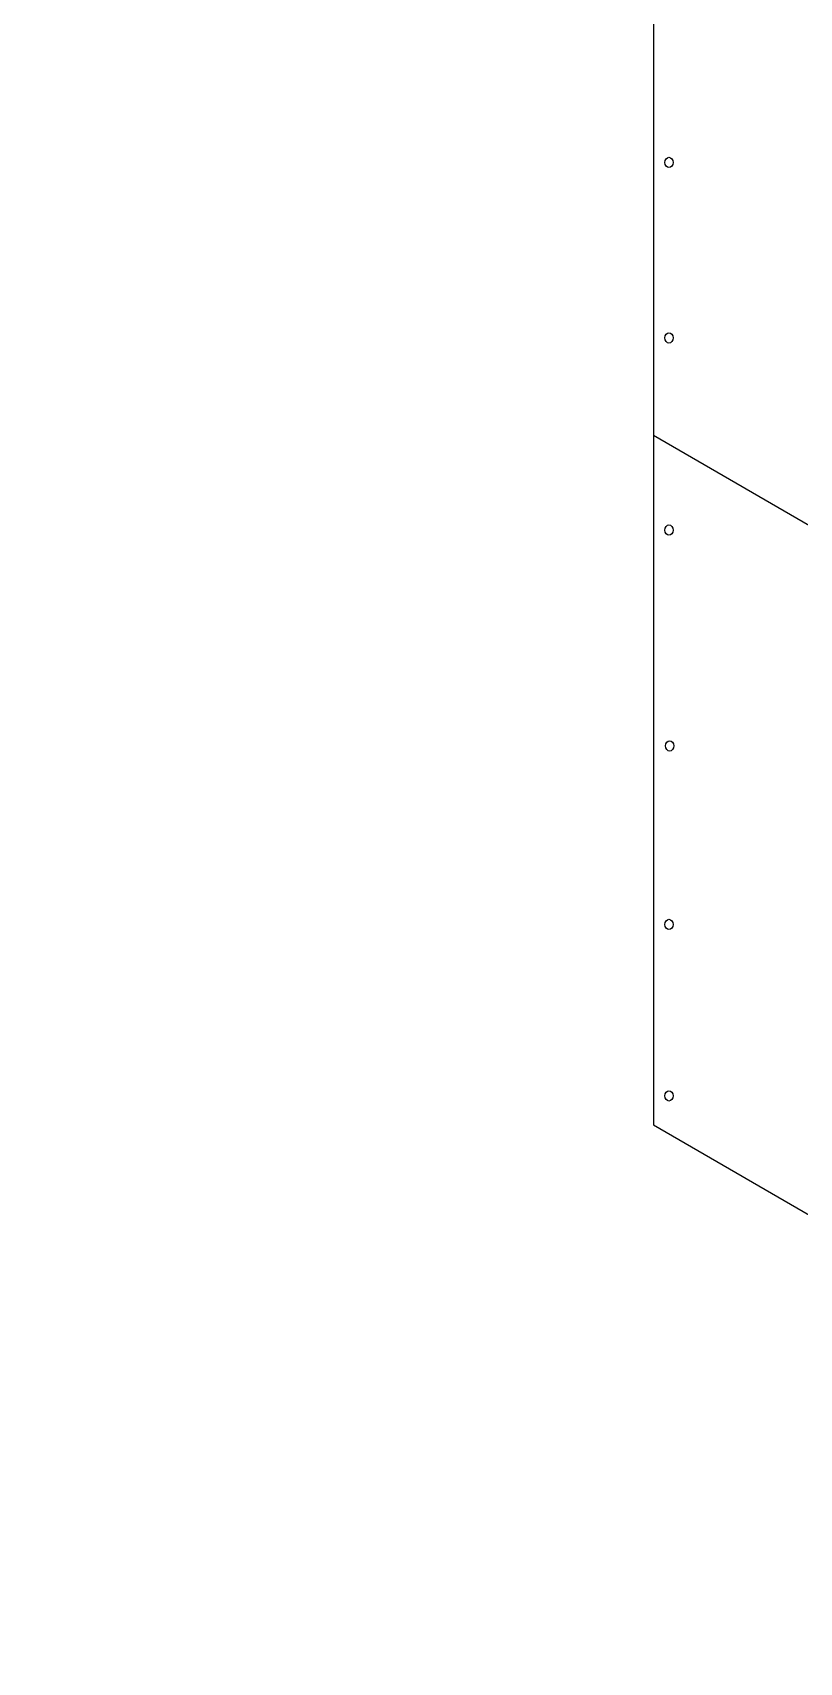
# Model space of a CAD drawing. Extents: x -1140 to 5605, y -816 to 2382.
# Drawn here: x 562 to 798, y 930 to 1431 of the extents above; entities that cross this region are included whole.
import ezdxf

# ---------------------------------------------------------------- set-up
doc = ezdxf.new("R2010")
doc.units = 0
doc.header["$MEASUREMENT"] = 0
doc.layers.add('G-ANNO-TTLB', color=7, linetype='Continuous', lineweight=0)
doc.layers.add('wall scratch', color=7, linetype='Continuous', lineweight=0)

# ---------------------------------------------------------------- blocks, each defined once
blk = doc.blocks.new('Block_45')
at = {"layer": 'wall scratch', "color": 18, "lineweight": 25, "true_color": 0x000000}
for points in [[(753.11, 1517.72)], [(753.11, 1095.36)]]:
    blk.add_lwpolyline(points, dxfattribs=at)
blk = doc.blocks.new('Block_46')
at = {"layer": 'wall scratch', "color": 18, "lineweight": 25, "true_color": 0x000000}
for points in [[(753.11, 1095.36)], [(1021.98, 939.7)]]:
    blk.add_lwpolyline(points, dxfattribs=at)
blk = doc.blocks.new('Block_48')
at = {"layer": 'wall scratch', "color": 18, "lineweight": 25, "true_color": 0x000000}
for centre in [(757.48, 1391.21), (757.48, 1337.2), (757.48, 1278.09), (757.69, 1211.64), (757.48, 1156.69), (757.48, 1103.94)]:
    blk.add_ellipse(centre, major_axis=(0, 1.59), ratio=0.812499, dxfattribs=at)

msp = doc.modelspace()

# ---------------------------------------------------------------- hatches: boundary and pattern name
at = {"layer": 'G-ANNO-TTLB', "true_color": 0xff00ff, "transparency": 33554687}
h = msp.add_hatch(color=6, dxfattribs=at)
edge = h.paths.add_edge_path()
edge.add_spline(control_points=[(1815.43, -731.7), (1815.43, -731.7), (-1114.08, -731.7), (-1114.08, -731.7), (-1114.08, -731.7), (-1114.08, 1725.3), (-1114.08, 1725.3), (-1114.08, 1725.3), (1815.43, 1725.3), (1815.43, 1725.3), (1815.43, 1725.3), (1815.43, -731.7), (1815.43, -731.7)], knot_values=[0, 0, 0, 0, 1, 1, 1, 2, 2, 2, 3, 3, 3, 4, 4, 4, 4], degree=3, periodic=0)
edge = h.paths.add_edge_path()
edge.add_spline(control_points=[(-1105.08, 1716.3), (-1105.08, 1716.3), (-1105.08, -722.7), (-1105.08, -722.7), (-1105.08, -722.7), (1806.43, -722.7), (1806.43, -722.7), (1806.43, -722.7), (1806.43, 1716.3), (1806.43, 1716.3), (1806.43, 1716.3), (-1105.08, 1716.3), (-1105.08, 1716.3)], knot_values=[0, 0, 0, 0, 1, 1, 1, 2, 2, 2, 3, 3, 3, 4, 4, 4, 4], degree=3, periodic=0)
edge.add_line((-1105.08, 1716.3), (-1105.08, 1716.3))

# ---------------------------------------------------------------- linework, layer by layer
at = {"layer": 'G-ANNO-TTLB'}
for points in [[(1815.43, -731.7), (1815.43, -731.7), (-1114.08, -731.7), (-1114.08, -731.7), (-1114.08, -731.7), (-1114.08, 1725.3), (-1114.08, 1725.3), (-1114.08, 1725.3), (1815.43, 1725.3), (1815.43, 1725.3), (1815.43, 1725.3), (1815.43, -731.7), (1815.43, -731.7)], [(-1105.08, 1716.3), (-1105.08, 1716.3), (-1105.08, -722.7), (-1105.08, -722.7), (-1105.08, -722.7), (1806.43, -722.7), (1806.43, -722.7), (1806.43, -722.7), (1806.43, 1716.3), (1806.43, 1716.3), (1806.43, 1716.3), (-1105.08, 1716.3), (-1105.08, 1716.3)]]:
    msp.add_open_spline(points, degree=3, knots=[0, 0, 0, 0, 1, 1, 1, 2, 2, 2, 3, 3, 3, 4, 4, 4, 4], dxfattribs=at)
at = {"layer": 'wall scratch', "color": 2, "lineweight": 25, "true_color": 0xffff00}
for p, q in [((752.71, 1517.37), (752.71, 1095)), ((752.71, 1307.25), (848.68, 1251.68)), ((752.71, 1095), (1021.58, 939.34))]:
    msp.add_line(p, q, dxfattribs=at)

# ---------------------------------------------------------------- block references
at = {"layer": 'wall scratch'}
for name in ['Block_45', 'Block_48', 'Block_46']:
    msp.add_blockref(name, (0, 0), dxfattribs=at)

doc.saveas('drawing.dxf')
